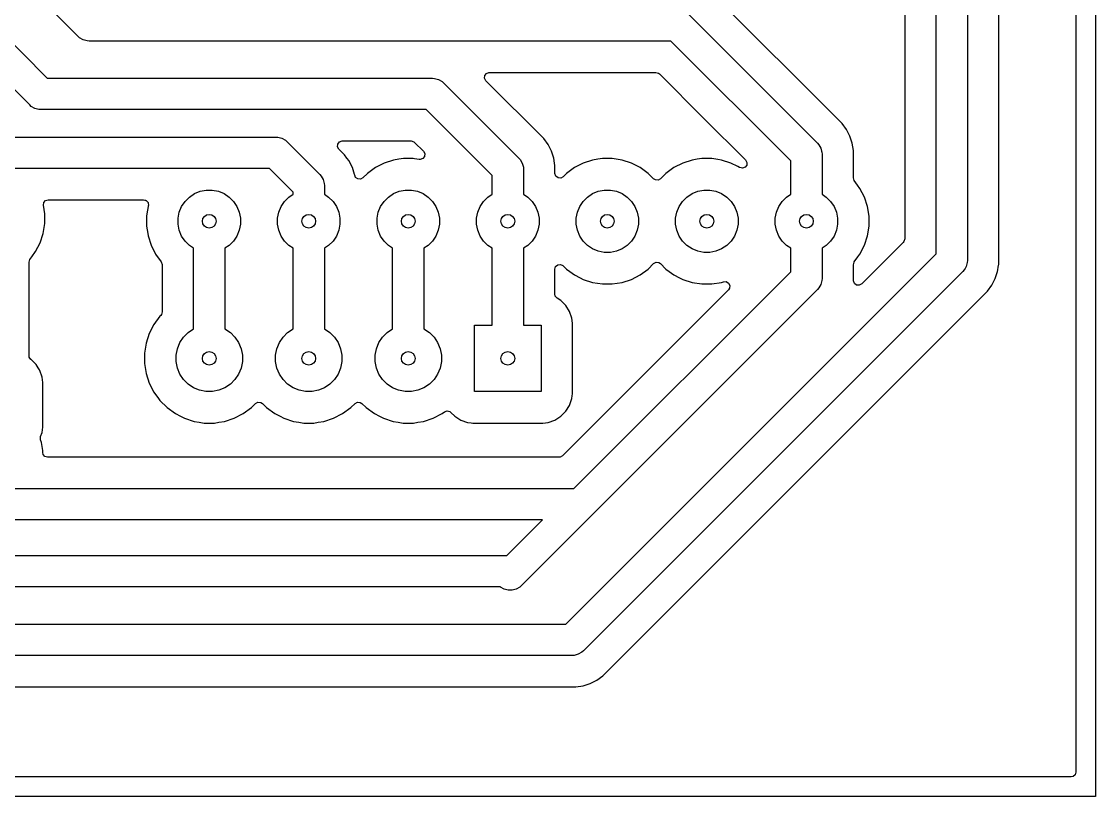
# Model space of a CAD drawing. Extents: x 78.8 to 131.2, y -132.2 to -95.8.
# Drawn here: x 103.84 to 131.25, y -132.25 to -112.47 of the extents above; entities that cross this region are included whole.
import ezdxf

# ---------------------------------------------------------------- set-up
doc = ezdxf.new("R2010")
doc.units = 0
doc.layers.add('BLACK', color=7, linetype='CONTINUOUS')

msp = doc.modelspace()

# ---------------------------------------------------------------- linework, layer by layer
at = {"layer": 'BLACK', "linetype": 'CONTINUOUS'}
for p, q in [((131.25, -95.75), (131.25, -132.25)), ((130.7495, -96.3745), (130.7495, -131.6255)), ((128.7805, -118.65948), (128.7805, -108.220513)), ((127.18, -118.399314), (127.18, -108.480686)), ((127.98, -108.315), (127.98, -118.565)), ((126.3795, -108.863625), (126.3795, -118.016373)), ((124.652073, -114.93931), (121.457378, -111.744614)), ((105.282158, -112.847843), (104.717157, -112.282843)), ((120.862843, -112.282157), (124.152843, -115.572158)), ((103.23, -112.649314), (104.495685, -113.915)), ((105.321495, -112.882341), (105.282158, -112.847843)), ((105.411926, -112.934552), (105.321495, -112.882341)), ((105.51279, -112.961578), (105.411926, -112.934552)), ((104.047157, -114.597842), (102.547157, -113.097843)), ((105.565, -112.965), (105.51279, -112.961578)), ((120.414314, -112.965), (105.565, -112.965)), ((123.47, -116.020685), (120.414314, -112.965)), ((104.495685, -113.915), (114.33, -113.915)), ((114.33, -113.915), (114.38221, -113.918422)), ((114.38221, -113.918422), (114.483074, -113.945448)), ((114.483074, -113.945448), (114.573505, -113.997659)), ((114.573505, -113.997659), (114.612843, -114.032157)), ((114.612843, -114.032157), (116.532843, -115.952157)), ((115.65646, -113.915858), (115.661444, -113.846166)), ((115.689945, -113.977181), (115.65646, -113.915858)), ((115.661444, -113.846166), (115.703316, -113.790233)), ((117.16569, -115.452926), (115.689945, -113.977181)), ((115.703316, -113.790233), (115.76878, -113.765816)), ((115.76878, -113.765816), (115.777626, -113.7655)), ((115.777626, -113.7655), (120.031374, -113.7655)), ((120.031374, -113.7655), (120.098413, -113.785185)), ((120.098413, -113.785185), (120.119055, -113.801819)), ((120.119055, -113.801819), (121.256546, -114.93931)), ((104.086495, -114.632341), (104.047157, -114.597842)), ((104.176927, -114.684552), (104.086495, -114.632341)), ((104.27779, -114.711578), (104.176927, -114.684552)), ((104.33, -114.715), (104.27779, -114.711578)), ((114.164314, -114.715), (104.33, -114.715)), ((115.85, -116.400686), (114.164314, -114.715)), ((121.256546, -114.93931), (122.317809, -116.000572)), ((124.78569, -115.072927), (124.652073, -114.93931)), ((124.896759, -115.2258), (124.78569, -115.072927)), ((124.982545, -115.394163), (124.896759, -115.2258)), ((125.04094, -115.573881), (124.982545, -115.394163)), ((100.935, -115.415), (110.33, -115.415)), ((110.33, -115.415), (110.38221, -115.418422)), ((110.38221, -115.418422), (110.483074, -115.445448)), ((110.483074, -115.445448), (110.573505, -115.497659)), ((110.573505, -115.497659), (110.612843, -115.532157)), ((110.612843, -115.532157), (111.452842, -116.372157)), ((111.90646, -115.665858), (111.911444, -115.596166)), ((111.939945, -115.727181), (111.90646, -115.665858)), ((111.911444, -115.596166), (111.953316, -115.540233)), ((111.953316, -115.540233), (112.01878, -115.515816)), ((112.01878, -115.515816), (112.027626, -115.5155)), ((112.027626, -115.5155), (113.781374, -115.5155)), ((113.781374, -115.5155), (113.848413, -115.535185)), ((113.848413, -115.535185), (113.869055, -115.551819)), ((113.869055, -115.551819), (114.095772, -115.778536)), ((117.27676, -115.605801), (117.16569, -115.452926)), ((117.313508, -115.677923), (117.27676, -115.605801)), ((117.362545, -115.774163), (117.313508, -115.677923)), ((124.152843, -115.572158), (124.187341, -115.611495)), ((124.187341, -115.611495), (124.239552, -115.701926)), ((125.0705, -115.760513), (125.04094, -115.573881)), ((112.08569, -115.872926), (111.939945, -115.727181)), ((112.144508, -115.953882), (112.08569, -115.872926)), ((112.19676, -116.025801), (112.144508, -115.953882)), ((114.124273, -115.909551), (114.082401, -115.965484)), ((114.095772, -115.778536), (114.129257, -115.839859)), ((114.129257, -115.839859), (114.124273, -115.909551)), ((116.532843, -115.952157), (116.567341, -115.991495)), ((117.362545, -115.774165), (117.362545, -115.774163)), ((117.362547, -115.774168), (117.362545, -115.774165)), ((117.41256, -115.92809), (117.362547, -115.774168)), ((117.420938, -115.953877), (117.41256, -115.92809)), ((117.42094, -115.953882), (117.420938, -115.953877)), ((117.441193, -116.081757), (117.42094, -115.953882)), ((124.239552, -115.701926), (124.258908, -115.774165)), ((124.258908, -115.774165), (124.266578, -115.80279)), ((124.266578, -115.80279), (124.27, -115.855)), ((124.27, -115.855), (124.27, -116.874752)), ((125.0705, -116.454122), (125.0705, -115.760513)), ((110.164314, -116.215), (101.100686, -116.215)), ((110.77, -116.820685), (110.164314, -116.215)), ((112.225271, -116.081757), (112.19676, -116.025801)), ((112.282545, -116.194163), (112.225271, -116.081757)), ((112.282545, -116.194165), (112.282545, -116.194163)), ((112.282547, -116.194168), (112.282545, -116.194165)), ((112.34094, -116.373882), (112.282547, -116.194168)), ((112.871151, -116.196132), (112.667351, -116.3442)), ((113.095616, -116.08176), (112.871151, -116.196132)), ((113.335214, -116.00391), (113.095616, -116.08176)), ((113.466319, -115.983145), (113.335214, -116.00391)), ((113.584038, -115.9645), (113.466319, -115.983145)), ((113.835962, -115.9645), (113.584038, -115.9645)), ((113.869235, -115.96977), (113.835962, -115.9645)), ((113.988693, -115.98869), (113.869235, -115.96977)), ((114.016937, -115.989901), (113.988693, -115.98869)), ((114.082401, -115.965484), (114.016937, -115.989901)), ((116.567341, -115.991495), (116.619552, -116.081926)), ((116.619552, -116.081926), (116.632858, -116.131587)), ((116.632858, -116.131587), (116.646578, -116.18279)), ((116.646578, -116.18279), (116.65, -116.235)), ((117.441193, -116.081758), (117.441193, -116.081757)), ((117.4505, -116.140519), (117.441193, -116.081758)), ((117.4505, -116.341689), (117.4505, -116.140519)), ((117.951151, -116.196132), (117.74735, -116.344201)), ((118.175616, -116.08176), (117.951151, -116.196132)), ((118.415214, -116.00391), (118.175616, -116.08176)), ((118.546319, -115.983145), (118.415214, -116.00391)), ((118.664038, -115.9645), (118.546319, -115.983145)), ((118.915962, -115.9645), (118.664038, -115.9645)), ((119.06869, -115.98869), (118.915962, -115.9645)), ((119.164785, -116.00391), (119.06869, -115.98869)), ((119.404383, -116.08176), (119.164785, -116.00391)), ((119.556509, -116.159273), (119.404383, -116.08176)), ((119.628845, -116.19613), (119.556509, -116.159273)), ((119.628847, -116.196131), (119.628845, -116.19613)), ((119.628848, -116.196132), (119.628847, -116.196131)), ((119.832649, -116.344201), (119.628848, -116.196132)), ((120.491151, -116.196132), (120.28735, -116.344201)), ((120.715616, -116.08176), (120.491151, -116.196132)), ((120.955214, -116.00391), (120.715616, -116.08176)), ((121.086319, -115.983145), (120.955214, -116.00391)), ((121.204038, -115.9645), (121.086319, -115.983145)), ((121.455962, -115.9645), (121.204038, -115.9645)), ((121.60869, -115.98869), (121.455962, -115.9645)), ((121.704785, -116.00391), (121.60869, -115.98869)), ((121.944383, -116.08176), (121.704785, -116.00391)), ((122.121295, -116.171902), (121.944383, -116.08176)), ((122.164984, -116.194163), (122.121295, -116.171902)), ((122.170568, -116.197008), (122.164984, -116.194163)), ((122.170701, -116.197085), (122.170568, -116.197008)), ((122.170732, -116.197091), (122.170701, -116.197085)), ((122.173186, -116.198342), (122.170732, -116.197091)), ((122.173514, -116.197697), (122.173186, -116.198342)), ((122.238974, -116.211937), (122.173514, -116.197697)), ((122.304438, -116.18752), (122.238974, -116.211937)), ((122.34631, -116.131587), (122.304438, -116.18752)), ((122.317809, -116.000572), (122.351294, -116.061895)), ((122.351294, -116.061895), (122.34631, -116.131587)), ((123.47, -116.874752), (123.47, -116.020685)), ((111.452842, -116.372157), (111.487341, -116.411495)), ((111.487341, -116.411495), (111.539552, -116.501927)), ((111.539552, -116.501927), (111.566578, -116.60279)), ((112.34307, -116.387334), (112.34094, -116.373882)), ((112.343441, -116.389672), (112.34307, -116.387334)), ((112.366647, -116.444584), (112.343441, -116.389672)), ((112.42258, -116.486456), (112.366647, -116.444584)), ((112.492272, -116.49144), (112.42258, -116.486456)), ((112.553595, -116.457956), (112.492272, -116.49144)), ((112.667351, -116.3442), (112.553595, -116.457956)), ((115.85, -116.874752), (115.85, -116.400686)), ((116.65, -116.235), (116.65, -116.874752)), ((117.450816, -116.350535), (117.4505, -116.341689)), ((117.475233, -116.415999), (117.450816, -116.350535)), ((117.531166, -116.457871), (117.475233, -116.415999)), ((117.600858, -116.462855), (117.531166, -116.457871)), ((117.662181, -116.42937), (117.600858, -116.462855)), ((117.747345, -116.344205), (117.662181, -116.42937)), ((117.74735, -116.344201), (117.747345, -116.344205)), ((119.832654, -116.344205), (119.832649, -116.344201)), ((119.972319, -116.48387), (119.832654, -116.344205)), ((120.016666, -116.512371), (119.972319, -116.48387)), ((120.147681, -116.48387), (120.086358, -116.517355)), ((120.287345, -116.344205), (120.147681, -116.48387)), ((120.28735, -116.344201), (120.287345, -116.344205)), ((125.070702, -116.461201), (125.0705, -116.454122)), ((125.094182, -116.527007), (125.070702, -116.461201)), ((108.397772, -116.799448), (108.551586, -116.768852)), ((108.551586, -116.768852), (108.708414, -116.768852)), ((108.708414, -116.768852), (108.862228, -116.799448)), ((111.566578, -116.60279), (111.57, -116.655)), ((111.57, -116.655), (111.57, -116.874752)), ((113.477772, -116.799448), (113.631586, -116.768852)), ((113.631586, -116.768852), (113.788414, -116.768852)), ((113.788414, -116.768852), (113.942228, -116.799448)), ((118.557772, -116.799448), (118.711586, -116.768852)), ((118.711586, -116.768852), (118.868414, -116.768852)), ((118.868414, -116.768852), (119.022228, -116.799448)), ((120.086358, -116.517355), (120.016666, -116.512371)), ((121.097772, -116.799448), (121.251586, -116.768852)), ((121.251586, -116.768852), (121.408414, -116.768852)), ((121.408414, -116.768852), (121.562228, -116.799448)), ((125.177269, -116.641368), (125.094182, -116.527007)), ((125.23887, -116.726155), (125.177269, -116.641368)), ((125.294819, -116.835961), (125.23887, -116.726155)), ((104.40538, -117.089604), (104.450376, -117.036152)), ((104.450376, -117.036152), (104.517127, -117.015513)), ((104.517127, -117.015513), (104.518898, -117.0155)), ((104.518898, -117.0155), (106.955007, -117.0155)), ((106.955007, -117.0155), (106.981995, -117.023424)), ((106.981995, -117.023424), (107.00972, -117.028223)), ((107.00972, -117.028223), (107.015075, -117.033138)), ((107.015075, -117.033138), (107.022046, -117.035185)), ((107.022046, -117.035185), (107.040464, -117.056441)), ((108.011592, -117.057485), (108.122485, -116.946592)), ((108.122485, -116.946592), (108.252883, -116.859463)), ((108.252883, -116.859463), (108.397772, -116.799448)), ((108.862228, -116.799448), (109.007117, -116.859463)), ((109.007117, -116.859463), (109.137515, -116.946592)), ((109.137515, -116.946592), (109.248408, -117.057485)), ((110.551592, -117.057485), (110.662485, -116.946592)), ((110.662485, -116.946592), (110.77, -116.874752)), ((110.77, -116.874752), (110.77, -116.820685)), ((111.57, -116.874752), (111.677515, -116.946592)), ((111.677515, -116.946592), (111.788408, -117.057485)), ((113.091592, -117.057485), (113.202485, -116.946592)), ((113.202485, -116.946592), (113.332883, -116.859463)), ((113.332883, -116.859463), (113.477772, -116.799448)), ((113.942228, -116.799448), (114.087117, -116.859463)), ((114.087117, -116.859463), (114.217515, -116.946592)), ((114.217515, -116.946592), (114.328408, -117.057485)), ((115.631592, -117.057485), (115.742485, -116.946592)), ((115.742485, -116.946592), (115.85, -116.874752)), ((116.65, -116.874752), (116.757515, -116.946592)), ((116.757515, -116.946592), (116.868408, -117.057485)), ((118.171592, -117.057485), (118.282485, -116.946592)), ((118.282485, -116.946592), (118.412883, -116.859463)), ((118.412883, -116.859463), (118.557772, -116.799448)), ((119.022228, -116.799448), (119.167117, -116.859463)), ((119.167117, -116.859463), (119.297515, -116.946592)), ((119.297515, -116.946592), (119.408408, -117.057485)), ((120.711592, -117.057485), (120.822485, -116.946592)), ((120.822485, -116.946592), (120.952883, -116.859463)), ((120.952883, -116.859463), (121.097772, -116.799448)), ((121.562228, -116.799448), (121.707117, -116.859463)), ((121.707117, -116.859463), (121.837515, -116.946592)), ((121.837515, -116.946592), (121.948408, -117.057485)), ((123.251592, -117.057485), (123.362485, -116.946592)), ((123.362485, -116.946592), (123.47, -116.874752)), ((124.27, -116.874752), (124.377515, -116.946592)), ((124.377515, -116.946592), (124.488408, -117.057485)), ((125.353239, -116.950616), (125.294819, -116.835961)), ((125.353239, -116.950618), (125.353239, -116.950616)), ((125.353241, -116.950621), (125.353239, -116.950618)), ((125.43109, -117.190215), (125.353241, -116.950621)), ((104.396425, -117.158898), (104.40538, -117.089604)), ((104.4305, -117.374038), (104.396425, -117.158898)), ((107.06891, -117.190212), (107.039795, -117.374038)), ((107.040464, -117.056441), (107.061195, -117.075468)), ((107.061195, -117.075468), (107.063042, -117.082497)), ((107.063042, -117.082497), (107.067801, -117.087989)), ((107.067801, -117.087989), (107.071804, -117.115835)), ((107.072937, -117.17782), (107.06891, -117.190212)), ((107.071804, -117.115835), (107.078956, -117.143043)), ((107.077745, -117.157147), (107.072937, -117.17782)), ((107.078956, -117.143043), (107.077186, -117.153265)), ((107.077186, -117.153265), (107.077745, -117.157147)), ((107.864448, -117.332772), (107.924463, -117.187883)), ((107.924463, -117.187883), (108.011592, -117.057485)), ((109.248408, -117.057485), (109.335537, -117.187883)), ((109.335537, -117.187883), (109.395552, -117.332772)), ((110.404448, -117.332772), (110.464463, -117.187883)), ((110.464463, -117.187883), (110.551592, -117.057485)), ((111.788408, -117.057485), (111.875537, -117.187883)), ((111.875537, -117.187883), (111.935552, -117.332772)), ((112.944448, -117.332772), (113.004463, -117.187883)), ((113.004463, -117.187883), (113.091592, -117.057485)), ((114.328408, -117.057485), (114.415537, -117.187883)), ((114.415537, -117.187883), (114.475552, -117.332772)), ((115.484448, -117.332772), (115.544463, -117.187883)), ((115.544463, -117.187883), (115.631592, -117.057485)), ((116.868408, -117.057485), (116.955537, -117.187883)), ((116.955537, -117.187883), (117.015552, -117.332772)), ((118.024448, -117.332772), (118.084463, -117.187883)), ((118.084463, -117.187883), (118.171592, -117.057485)), ((119.408408, -117.057485), (119.495537, -117.187883)), ((119.495537, -117.187883), (119.555552, -117.332772)), ((120.564448, -117.332772), (120.624463, -117.187883)), ((120.624463, -117.187883), (120.711592, -117.057485)), ((121.948408, -117.057485), (122.035537, -117.187883)), ((122.035537, -117.187883), (122.095552, -117.332772)), ((123.104448, -117.332772), (123.164463, -117.187883)), ((123.164463, -117.187883), (123.251592, -117.057485)), ((124.488408, -117.057485), (124.575537, -117.187883)), ((124.575537, -117.187883), (124.635552, -117.332772)), ((125.4705, -117.439038), (125.43109, -117.190215)), ((104.4305, -117.625962), (104.4305, -117.374038)), ((107.039795, -117.374038), (107.0295, -117.439038)), ((107.0295, -117.439038), (107.0295, -117.690962)), ((107.833852, -117.486586), (107.864448, -117.332772)), ((107.833852, -117.643414), (107.833852, -117.486586)), ((109.395552, -117.332772), (109.426148, -117.486586)), ((109.426148, -117.486586), (109.426148, -117.643414)), ((110.373852, -117.486586), (110.404448, -117.332772)), ((110.373852, -117.643414), (110.373852, -117.486586)), ((111.935552, -117.332772), (111.966148, -117.486586)), ((111.966148, -117.486586), (111.966148, -117.643414)), ((112.913852, -117.486586), (112.944448, -117.332772)), ((112.913852, -117.643414), (112.913852, -117.486586)), ((114.475552, -117.332772), (114.506148, -117.486586)), ((114.506148, -117.486586), (114.506148, -117.643414)), ((115.453852, -117.486586), (115.484448, -117.332772)), ((115.453852, -117.643414), (115.453852, -117.486586)), ((117.015552, -117.332772), (117.046148, -117.486586)), ((117.046148, -117.486586), (117.046148, -117.643414)), ((117.993852, -117.486586), (118.024448, -117.332772)), ((117.993852, -117.643414), (117.993852, -117.486586)), ((119.555552, -117.332772), (119.586148, -117.486586)), ((119.586148, -117.486586), (119.586148, -117.643414)), ((120.533852, -117.486586), (120.564448, -117.332772)), ((120.533852, -117.643414), (120.533852, -117.486586)), ((122.095552, -117.332772), (122.126148, -117.486586)), ((122.126148, -117.486586), (122.126148, -117.643414)), ((123.073852, -117.486586), (123.104448, -117.332772)), ((123.073852, -117.643414), (123.073852, -117.486586)), ((124.635552, -117.332772), (124.666148, -117.486586)), ((124.666148, -117.486586), (124.666148, -117.643414)), ((125.4705, -117.690962), (125.4705, -117.439038)), ((104.39109, -117.874785), (104.4305, -117.625962)), ((107.0295, -117.690962), (107.058615, -117.874785)), ((107.864448, -117.797228), (107.833852, -117.643414)), ((107.924463, -117.942117), (107.864448, -117.797228)), ((109.395552, -117.797228), (109.335537, -117.942117)), ((109.426148, -117.643414), (109.395552, -117.797228)), ((110.404448, -117.797228), (110.373852, -117.643414)), ((110.464463, -117.942117), (110.404448, -117.797228)), ((111.935552, -117.797228), (111.875537, -117.942117)), ((111.966148, -117.643414), (111.935552, -117.797228)), ((112.944448, -117.797228), (112.913852, -117.643414)), ((113.004463, -117.942117), (112.944448, -117.797228)), ((114.475552, -117.797228), (114.415537, -117.942117)), ((114.506148, -117.643414), (114.475552, -117.797228)), ((115.484448, -117.797228), (115.453852, -117.643414)), ((115.544463, -117.942117), (115.484448, -117.797228)), ((117.015552, -117.797228), (116.955537, -117.942117)), ((117.046148, -117.643414), (117.015552, -117.797228)), ((118.024448, -117.797228), (117.993852, -117.643414)), ((118.084463, -117.942117), (118.024448, -117.797228)), ((119.555552, -117.797228), (119.495537, -117.942117)), ((119.586148, -117.643414), (119.555552, -117.797228)), ((120.564448, -117.797228), (120.533852, -117.643414)), ((120.624463, -117.942117), (120.564448, -117.797228)), ((122.095552, -117.797228), (122.035537, -117.942117)), ((122.126148, -117.643414), (122.095552, -117.797228)), ((123.104448, -117.797228), (123.073852, -117.643414)), ((123.164463, -117.942117), (123.104448, -117.797228)), ((124.635552, -117.797228), (124.575537, -117.942117)), ((124.666148, -117.643414), (124.635552, -117.797228)), ((125.43109, -117.939785), (125.4705, -117.690962)), ((104.19887, -118.338845), (104.313241, -118.114379)), ((104.313241, -118.114379), (104.39109, -117.874785)), ((107.058615, -117.874785), (107.06891, -117.939785)), ((107.06891, -117.939785), (107.14676, -118.179383)), ((108.011592, -118.072515), (107.924463, -117.942117)), ((108.122485, -118.183408), (108.011592, -118.072515)), ((109.248408, -118.072515), (109.137515, -118.183408)), ((109.335537, -117.942117), (109.248408, -118.072515)), ((110.551592, -118.072515), (110.464463, -117.942117)), ((110.662485, -118.183408), (110.551592, -118.072515)), ((111.788408, -118.072515), (111.677515, -118.183408)), ((111.875537, -117.942117), (111.788408, -118.072515)), ((113.091592, -118.072515), (113.004463, -117.942117)), ((113.202485, -118.183408), (113.091592, -118.072515)), ((114.328408, -118.072515), (114.217515, -118.183408)), ((114.415537, -117.942117), (114.328408, -118.072515)), ((115.631592, -118.072515), (115.544463, -117.942117)), ((115.742485, -118.183408), (115.631592, -118.072515)), ((116.868408, -118.072515), (116.757515, -118.183408)), ((116.955537, -117.942117), (116.868408, -118.072515)), ((118.171592, -118.072515), (118.084463, -117.942117)), ((118.282485, -118.183408), (118.171592, -118.072515)), ((119.408408, -118.072515), (119.297515, -118.183408)), ((119.495537, -117.942117), (119.408408, -118.072515)), ((120.711592, -118.072515), (120.624463, -117.942117)), ((120.822485, -118.183408), (120.711592, -118.072515)), ((121.948408, -118.072515), (121.837515, -118.183408)), ((122.035537, -117.942117), (121.948408, -118.072515)), ((123.251592, -118.072515), (123.164463, -117.942117)), ((123.362485, -118.183408), (123.251592, -118.072515)), ((124.488408, -118.072515), (124.377515, -118.183408)), ((124.575537, -117.942117), (124.488408, -118.072515)), ((126.343181, -118.104054), (125.282181, -119.165054)), ((125.353241, -118.179379), (125.43109, -117.939785)), ((126.359815, -118.083412), (126.343181, -118.104054)), ((126.3795, -118.016373), (126.359815, -118.083412)), ((104.102697, -118.471214), (104.19887, -118.338845)), ((107.14676, -118.179383), (107.261132, -118.403848)), ((107.261132, -118.403848), (107.405818, -118.602992)), ((108.23, -118.255247), (108.122485, -118.183408)), ((108.23, -120.315082), (108.23, -118.255247)), ((109.137515, -118.183408), (109.03, -118.255247)), ((109.03, -118.255247), (109.03, -120.315082)), ((110.77, -118.255247), (110.662485, -118.183408)), ((110.77, -120.315082), (110.77, -118.255247)), ((111.677515, -118.183408), (111.57, -118.255247)), ((111.57, -118.255247), (111.57, -120.315082)), ((113.31, -118.255247), (113.202485, -118.183408)), ((113.31, -120.315082), (113.31, -118.255247)), ((114.217515, -118.183408), (114.11, -118.255247)), ((114.11, -118.255247), (114.11, -120.315082)), ((115.85, -118.255247), (115.742485, -118.183408)), ((115.85, -120.215), (115.85, -118.255247)), ((116.757515, -118.183408), (116.65, -118.255247)), ((116.65, -118.255247), (116.65, -120.215)), ((117.729314, -127.85), (127.18, -118.399314)), ((118.412883, -118.270537), (118.282485, -118.183408)), ((118.557772, -118.330552), (118.412883, -118.270537)), ((118.711586, -118.361148), (118.557772, -118.330552)), ((118.868414, -118.361148), (118.711586, -118.361148)), ((119.022228, -118.330552), (118.868414, -118.361148)), ((119.167117, -118.270537), (119.022228, -118.330552)), ((119.297515, -118.183408), (119.167117, -118.270537)), ((120.952883, -118.270537), (120.822485, -118.183408)), ((121.097772, -118.330552), (120.952883, -118.270537)), ((121.251586, -118.361148), (121.097772, -118.330552)), ((121.408414, -118.361148), (121.251586, -118.361148)), ((121.562228, -118.330552), (121.408414, -118.361148)), ((121.707117, -118.270537), (121.562228, -118.330552)), ((121.837515, -118.183408), (121.707117, -118.270537)), ((123.47, -118.255247), (123.362485, -118.183408)), ((123.47, -118.859314), (123.47, -118.255247)), ((124.377515, -118.183408), (124.27, -118.255247)), ((124.27, -118.255247), (124.27, -119.025)), ((125.187225, -118.474928), (125.23887, -118.403845)), ((125.23887, -118.403845), (125.353241, -118.179379)), ((104.0305, -118.610877), (104.050185, -118.543838)), ((104.0305, -120.99419), (104.0305, -118.610877)), ((104.050185, -118.543838), (104.054182, -118.537992)), ((104.054182, -118.537992), (104.102697, -118.471214)), ((107.405818, -118.602992), (107.429298, -118.668798)), ((107.429298, -118.668798), (107.4295, -118.675877)), ((107.4295, -118.675877), (107.4295, -119.879978)), ((117.470185, -118.721272), (117.522989, -118.675517)), ((117.522989, -118.675517), (117.592147, -118.665573)), ((117.592147, -118.665573), (117.655703, -118.694598)), ((117.655703, -118.694598), (117.662181, -118.70063)), ((119.832656, -118.785793), (119.972319, -118.64613)), ((119.972319, -118.64613), (120.033642, -118.612645)), ((120.033642, -118.612645), (120.103334, -118.617629)), ((120.103334, -118.617629), (120.147681, -118.64613)), ((120.147681, -118.64613), (120.287345, -118.785794)), ((125.0705, -118.675877), (125.090185, -118.608838)), ((125.0705, -119.077373), (125.0705, -118.675877)), ((125.090185, -118.608838), (125.094182, -118.602992)), ((125.094182, -118.602992), (125.187225, -118.474928)), ((127.976578, -118.61721), (127.949552, -118.718073)), ((127.98, -118.565), (127.976578, -118.61721)), ((128.76839, -118.73594), (128.7805, -118.65948)), ((117.4505, -118.788311), (117.470185, -118.721272)), ((117.4505, -119.421292), (117.4505, -118.788311)), ((117.662181, -118.70063), (117.747345, -118.785794)), ((117.747345, -118.785794), (117.74735, -118.785798)), ((117.74735, -118.785798), (117.830374, -118.846118)), ((117.830374, -118.846118), (117.951155, -118.93387)), ((117.939314, -124.39), (123.47, -118.859314)), ((117.951155, -118.93387), (118.094184, -119.006747)), ((127.862842, -118.847843), (118.177843, -128.532843)), ((119.404379, -119.048241), (119.628845, -118.93387)), ((119.628845, -118.93387), (119.832656, -118.785793)), ((120.287345, -118.785794), (120.28735, -118.785798)), ((120.28735, -118.785798), (120.370374, -118.846118)), ((120.370374, -118.846118), (120.491155, -118.93387)), ((120.491155, -118.93387), (120.634184, -119.006747)), ((127.897341, -118.808505), (127.862842, -118.847843)), ((127.920003, -118.769253), (127.897341, -118.808505)), ((127.949552, -118.718073), (127.920003, -118.769253)), ((128.692547, -119.025832), (128.75094, -118.846118)), ((128.75094, -118.846118), (128.756733, -118.809543)), ((128.756733, -118.809543), (128.76839, -118.735941)), ((128.76839, -118.735941), (128.76839, -118.73594)), ((118.094184, -119.006747), (118.175616, -119.048239)), ((118.175616, -119.048239), (118.175618, -119.048239)), ((118.175618, -119.048239), (118.175621, -119.048241)), ((118.175621, -119.048241), (118.415215, -119.12609)), ((118.415215, -119.12609), (118.664038, -119.1655)), ((118.664038, -119.1655), (118.664039, -119.1655)), ((118.664039, -119.1655), (118.915961, -119.1655)), ((118.915961, -119.1655), (118.915962, -119.1655)), ((118.915962, -119.1655), (119.164785, -119.12609)), ((119.164785, -119.12609), (119.404379, -119.048241)), ((120.634184, -119.006747), (120.715616, -119.048239)), ((120.715616, -119.048239), (120.715618, -119.048239)), ((120.715618, -119.048239), (120.715621, -119.048241)), ((120.715621, -119.048241), (120.955215, -119.12609)), ((120.955215, -119.12609), (121.204038, -119.1655)), ((121.204038, -119.1655), (121.204039, -119.1655)), ((121.204039, -119.1655), (121.455961, -119.1655)), ((121.455961, -119.1655), (121.455962, -119.1655)), ((121.455962, -119.1655), (121.704785, -119.12609)), ((121.704785, -119.12609), (121.70479, -119.126088)), ((121.70479, -119.126088), (121.704792, -119.126088)), ((121.704792, -119.126088), (121.756256, -119.109366)), ((121.756256, -119.109366), (121.826097, -119.107369)), ((121.826097, -119.107369), (121.88593, -119.143449)), ((121.88593, -119.143449), (121.91676, -119.206149)), ((121.91676, -119.206149), (121.908796, -119.275564)), ((124.239552, -119.178074), (124.187341, -119.268505)), ((124.266578, -119.07721), (124.239552, -119.178074)), ((124.27, -119.025), (124.266578, -119.07721)), ((125.070816, -119.086219), (125.0705, -119.077373)), ((125.095233, -119.151683), (125.070816, -119.086219)), ((125.151166, -119.193555), (125.095233, -119.151683)), ((125.220858, -119.198539), (125.151166, -119.193555)), ((125.282181, -119.165054), (125.220858, -119.198539)), ((128.49569, -119.347074), (128.60676, -119.194199)), ((128.60676, -119.194199), (128.692547, -119.025832)), ((117.462237, -119.473951), (117.4505, -119.421292)), ((117.508527, -119.526285), (117.462237, -119.473951)), ((121.882257, -119.314977), (117.644055, -123.553181)), ((124.152843, -119.307843), (118.387843, -125.072843)), ((118.677074, -129.16569), (128.49569, -119.347074)), ((121.908796, -119.275564), (121.882257, -119.314977)), ((124.187341, -119.268505), (124.152843, -119.307843)), ((117.602258, -119.585181), (117.508527, -119.526285)), ((117.60226, -119.585182), (117.602258, -119.585181)), ((117.602262, -119.585184), (117.60226, -119.585182)), ((117.729816, -119.712738), (117.602262, -119.585184)), ((117.825789, -119.865478), (117.729816, -119.712738)), ((107.371066, -119.989774), (107.218368, -120.199945)), ((107.371071, -119.989768), (107.371066, -119.989774)), ((107.393181, -119.967659), (107.371071, -119.989768)), ((107.409815, -119.947017), (107.393181, -119.967659)), ((107.4295, -119.879978), (107.409815, -119.947017)), ((117.885368, -120.035745), (117.825789, -119.865478)), ((117.9005, -120.170046), (117.885368, -120.035745)), ((107.218368, -120.199945), (107.100422, -120.431423)), ((108.090766, -120.407941), (108.229313, -120.315367)), ((108.229313, -120.315367), (108.23, -120.315082)), ((109.03, -120.315082), (109.030687, -120.315367)), ((109.030687, -120.315367), (109.169234, -120.407941)), ((110.630766, -120.407941), (110.769313, -120.315367)), ((110.769313, -120.315367), (110.77, -120.315082)), ((111.57, -120.315082), (111.570687, -120.315367)), ((111.570687, -120.315367), (111.709234, -120.407941)), ((113.170766, -120.407941), (113.309313, -120.315367)), ((113.309313, -120.315367), (113.31, -120.315082)), ((114.11, -120.315082), (114.110687, -120.315367)), ((114.110687, -120.315367), (114.249234, -120.407941)), ((115.4, -121.915), (115.4, -120.215)), ((115.4, -120.215), (115.85, -120.215)), ((116.65, -120.215), (117.1, -120.215)), ((117.1, -120.215), (117.1, -121.915)), ((117.9005, -121.959954), (117.9005, -120.170046)), ((107.100422, -120.431423), (107.02014, -120.678506)), ((107.880367, -120.664313), (107.972941, -120.525766)), ((107.972941, -120.525766), (108.090766, -120.407941)), ((109.169234, -120.407941), (109.287059, -120.525766)), ((109.287059, -120.525766), (109.379633, -120.664313)), ((110.420367, -120.664313), (110.512941, -120.525766)), ((110.512941, -120.525766), (110.630766, -120.407941)), ((111.709234, -120.407941), (111.827059, -120.525766)), ((111.827059, -120.525766), (111.919633, -120.664313)), ((112.960367, -120.664313), (113.052941, -120.525766)), ((113.052941, -120.525766), (113.170766, -120.407941)), ((114.249234, -120.407941), (114.367059, -120.525766)), ((114.367059, -120.525766), (114.459633, -120.664313)), ((107.02014, -120.678506), (106.9795, -120.935097)), ((107.784093, -120.981685), (107.816601, -120.818258)), ((107.816601, -120.818258), (107.880367, -120.664313)), ((109.379633, -120.664313), (109.443399, -120.818258)), ((109.443399, -120.818258), (109.475907, -120.981685)), ((110.324093, -120.981685), (110.356601, -120.818258)), ((110.356601, -120.818258), (110.420367, -120.664313)), ((111.919633, -120.664313), (111.983399, -120.818258)), ((111.983399, -120.818258), (112.015907, -120.981685)), ((112.864093, -120.981685), (112.896601, -120.818258)), ((112.896601, -120.818258), (112.960367, -120.664313)), ((114.459633, -120.664313), (114.523399, -120.818258)), ((114.523399, -120.818258), (114.555907, -120.981685)), ((104.037046, -121.033946), (104.0305, -120.99419)), ((104.077185, -121.091135), (104.037046, -121.033946)), ((104.082261, -121.095183), (104.077185, -121.091135)), ((104.082262, -121.095184), (104.082261, -121.095183)), ((104.209816, -121.222738), (104.082262, -121.095184)), ((106.9795, -120.935097), (106.9795, -121.194902)), ((107.784093, -121.148315), (107.784093, -120.981685)), ((107.816601, -121.311742), (107.784093, -121.148315)), ((109.475907, -121.148315), (109.443399, -121.311742)), ((109.475907, -120.981685), (109.475907, -121.148315)), ((110.324093, -121.148315), (110.324093, -120.981685)), ((110.356601, -121.311742), (110.324093, -121.148315)), ((112.015907, -121.148315), (111.983399, -121.311742)), ((112.015907, -120.981685), (112.015907, -121.148315)), ((112.864093, -121.148315), (112.864093, -120.981685)), ((112.896601, -121.311742), (112.864093, -121.148315)), ((114.555907, -121.148315), (114.523399, -121.311742)), ((114.555907, -120.981685), (114.555907, -121.148315)), ((104.264646, -121.31), (104.209816, -121.222738)), ((104.29383, -121.356446), (104.264646, -121.31)), ((104.305789, -121.375478), (104.29383, -121.356446)), ((104.365368, -121.545745), (104.305789, -121.375478)), ((106.9795, -121.194902), (107.02014, -121.451493)), ((107.880367, -121.465687), (107.816601, -121.311742)), ((109.443399, -121.311742), (109.379633, -121.465687)), ((110.420367, -121.465687), (110.356601, -121.311742)), ((111.983399, -121.311742), (111.919633, -121.465687)), ((112.960367, -121.465687), (112.896601, -121.311742)), ((114.523399, -121.311742), (114.459633, -121.465687)), ((104.3805, -121.680046), (104.365368, -121.545745)), ((104.3805, -122.819954), (104.3805, -121.680046)), ((107.02014, -121.451493), (107.100422, -121.698576)), ((107.100422, -121.698576), (107.218368, -121.930054)), ((107.972941, -121.604234), (107.880367, -121.465687)), ((108.090766, -121.722059), (107.972941, -121.604234)), ((109.287059, -121.604234), (109.169234, -121.722059)), ((109.379633, -121.465687), (109.287059, -121.604234)), ((110.512941, -121.604234), (110.420367, -121.465687)), ((110.630766, -121.722059), (110.512941, -121.604234)), ((111.827059, -121.604234), (111.709234, -121.722059)), ((111.919633, -121.465687), (111.827059, -121.604234)), ((113.052941, -121.604234), (112.960367, -121.465687)), ((113.170766, -121.722059), (113.052941, -121.604234)), ((114.367059, -121.604234), (114.249234, -121.722059)), ((114.459633, -121.465687), (114.367059, -121.604234)), ((107.218368, -121.930054), (107.337663, -122.094249)), ((108.229313, -121.814633), (108.090766, -121.722059)), ((108.383258, -121.878399), (108.229313, -121.814633)), ((108.546685, -121.910907), (108.383258, -121.878399)), ((108.713315, -121.910907), (108.546685, -121.910907)), ((108.876742, -121.878399), (108.713315, -121.910907)), ((109.030687, -121.814633), (108.876742, -121.878399)), ((109.169234, -121.722059), (109.030687, -121.814633)), ((110.769313, -121.814633), (110.630766, -121.722059)), ((110.923258, -121.878399), (110.769313, -121.814633)), ((111.086685, -121.910907), (110.923258, -121.878399)), ((111.253315, -121.910907), (111.086685, -121.910907)), ((111.416742, -121.878399), (111.253315, -121.910907)), ((111.570687, -121.814633), (111.416742, -121.878399)), ((111.709234, -121.722059), (111.570687, -121.814633)), ((113.309313, -121.814633), (113.170766, -121.722059)), ((113.463258, -121.878399), (113.309313, -121.814633)), ((113.626685, -121.910907), (113.463258, -121.878399)), ((113.793315, -121.910907), (113.626685, -121.910907)), ((113.956742, -121.878399), (113.793315, -121.910907)), ((114.110687, -121.814633), (113.956742, -121.878399)), ((114.249234, -121.722059), (114.110687, -121.814633)), ((117.1, -121.915), (115.4, -121.915)), ((117.892934, -122.027104), (117.9005, -121.959954)), ((107.337663, -122.094249), (107.371069, -122.140229)), ((107.371069, -122.140229), (107.554771, -122.323931)), ((109.705229, -122.323931), (109.812319, -122.216841)), ((109.812319, -122.216841), (109.873642, -122.183356)), ((109.873642, -122.183356), (109.943334, -122.18834)), ((109.943334, -122.18834), (109.987681, -122.216841)), ((109.987681, -122.216841), (110.094771, -122.323931)), ((112.245229, -122.323931), (112.352319, -122.216841)), ((112.352319, -122.216841), (112.413642, -122.183356)), ((112.413642, -122.183356), (112.483334, -122.18834)), ((112.483334, -122.18834), (112.527681, -122.216841)), ((112.527681, -122.216841), (112.634771, -122.323931)), ((117.825789, -122.264522), (117.885368, -122.094255)), ((117.885368, -122.094255), (117.886666, -122.082741)), ((117.886666, -122.082741), (117.892934, -122.027104)), ((107.554771, -122.323931), (107.764949, -122.476634)), ((107.764949, -122.476634), (107.898761, -122.544815)), ((109.263572, -122.594579), (109.495051, -122.476634)), ((109.495051, -122.476634), (109.705229, -122.323931)), ((110.094771, -122.323931), (110.304949, -122.476634)), ((110.304949, -122.476634), (110.438761, -122.544815)), ((111.803572, -122.594579), (112.035051, -122.476634)), ((112.035051, -122.476634), (112.245229, -122.323931)), ((112.634771, -122.323931), (112.844949, -122.476634)), ((112.844949, -122.476634), (112.978761, -122.544815)), ((114.343572, -122.594579), (114.575051, -122.476634)), ((114.575051, -122.476634), (114.636779, -122.431785)), ((114.636779, -122.431785), (114.702584, -122.408306)), ((114.702584, -122.408306), (114.770638, -122.424131)), ((114.770638, -122.424131), (114.797345, -122.444423)), ((114.797345, -122.444423), (114.897738, -122.544816)), ((117.602262, -122.544816), (117.729816, -122.417262)), ((117.729816, -122.417262), (117.825789, -122.264522)), ((107.898761, -122.544815), (107.996423, -122.594577)), ((107.996423, -122.594577), (107.996425, -122.594577)), ((107.996425, -122.594577), (107.996428, -122.594579)), ((107.996428, -122.594579), (108.243507, -122.67486)), ((108.243507, -122.67486), (108.375706, -122.695797)), ((108.375706, -122.695797), (108.500098, -122.7155)), ((108.500098, -122.7155), (108.500103, -122.7155)), ((108.500103, -122.7155), (108.759902, -122.7155)), ((108.759902, -122.7155), (108.873298, -122.697539)), ((108.873298, -122.697539), (109.016493, -122.67486)), ((109.016493, -122.67486), (109.263572, -122.594579)), ((110.438761, -122.544815), (110.536423, -122.594577)), ((110.536423, -122.594577), (110.536425, -122.594577)), ((110.536425, -122.594577), (110.536428, -122.594579)), ((110.536428, -122.594579), (110.783507, -122.67486)), ((110.783507, -122.67486), (110.915706, -122.695797)), ((110.915706, -122.695797), (111.040098, -122.7155)), ((111.040098, -122.7155), (111.040103, -122.7155)), ((111.040103, -122.7155), (111.299902, -122.7155)), ((111.299902, -122.7155), (111.413298, -122.697539)), ((111.413298, -122.697539), (111.556493, -122.67486)), ((111.556493, -122.67486), (111.803572, -122.594579)), ((112.978761, -122.544815), (113.076423, -122.594577)), ((113.076423, -122.594577), (113.076425, -122.594577)), ((113.076425, -122.594577), (113.076428, -122.594579)), ((113.076428, -122.594579), (113.323507, -122.67486)), ((113.323507, -122.67486), (113.455706, -122.695797)), ((113.455706, -122.695797), (113.580098, -122.7155)), ((113.580098, -122.7155), (113.580103, -122.7155)), ((113.580103, -122.7155), (113.839902, -122.7155)), ((113.839902, -122.7155), (113.953298, -122.697539)), ((113.953298, -122.697539), (114.096493, -122.67486)), ((114.096493, -122.67486), (114.343572, -122.594579)), ((114.897738, -122.544816), (115.050478, -122.640789)), ((115.050478, -122.640789), (115.220745, -122.700368)), ((115.220745, -122.700368), (115.22075, -122.700369)), ((115.22075, -122.700369), (115.311246, -122.710565)), ((115.311246, -122.710565), (115.35504, -122.715499)), ((115.35504, -122.715499), (115.355043, -122.7155)), ((115.355043, -122.7155), (115.355046, -122.7155)), ((115.355046, -122.7155), (117.144957, -122.7155)), ((117.144957, -122.7155), (117.144958, -122.715499)), ((117.144958, -122.715499), (117.212104, -122.707934)), ((117.212104, -122.707934), (117.279249, -122.700369)), ((117.279249, -122.700369), (117.279252, -122.700368)), ((117.279252, -122.700368), (117.279255, -122.700368)), ((117.279255, -122.700368), (117.449522, -122.640789)), ((117.449522, -122.640789), (117.602262, -122.544816)), ((104.324201, -123.07309), (104.327086, -123.063657)), ((104.326196, -123.142931), (104.324201, -123.07309)), ((104.327086, -123.063657), (104.365368, -122.954255)), ((104.365368, -122.954255), (104.3805, -122.819954)), ((104.347862, -123.20961), (104.326196, -123.142931)), ((104.3805, -123.415675), (104.347862, -123.20961)), ((104.3805, -123.4655), (104.3805, -123.415675)), ((104.391706, -123.517011), (104.3805, -123.4655)), ((104.437461, -123.569815), (104.391706, -123.517011)), ((104.5045, -123.5895), (104.437461, -123.569815)), ((117.556374, -123.5895), (104.5045, -123.5895)), ((117.582732, -123.586666), (117.556374, -123.5895)), ((117.644055, -123.553181), (117.582732, -123.586666)), ((103.391111, -124.39), (117.939314, -124.39)), ((117.139315, -125.19), (103.391111, -125.19)), ((116.229048, -126.100265), (117.139315, -125.19)), ((118.387834, -125.07285), (116.592843, -126.867843)), ((118.387843, -125.072843), (118.387834, -125.07285)), ((100.125686, -126.1), (116.225, -126.1)), ((116.225, -126.1), (116.229048, -126.100265)), ((116.063826, -126.9), (99.96, -126.9)), ((116.066495, -126.902341), (116.063826, -126.9)), ((116.156926, -126.954552), (116.066495, -126.902341)), ((116.553505, -126.902341), (116.463074, -126.954552)), ((116.592843, -126.867843), (116.553505, -126.902341)), ((116.25779, -126.981578), (116.156926, -126.954552)), ((116.36221, -126.981578), (116.25779, -126.981578)), ((116.463074, -126.954552), (116.36221, -126.981578)), ((98.375686, -127.85), (117.729314, -127.85)), ((118.177843, -128.532843), (118.138505, -128.567341)), ((117.895, -128.65), (98.21, -128.65)), ((117.94721, -128.646578), (117.895, -128.65)), ((118.048074, -128.619552), (117.94721, -128.646578)), ((118.138505, -128.567341), (118.048074, -128.619552)), ((118.176118, -129.42094), (118.355832, -129.362547)), ((118.355832, -129.362547), (118.524199, -129.27676)), ((118.524199, -129.27676), (118.677074, -129.16569)), ((98.115519, -129.4505), (117.989486, -129.4505)), ((117.989486, -129.4505), (118.176118, -129.42094)), ((130.6255, -131.7495), (79.3745, -131.7495)), ((130.677011, -131.738294), (130.6255, -131.7495)), ((130.729815, -131.692539), (130.677011, -131.738294)), ((130.7495, -131.6255), (130.729815, -131.692539)), ((131.25, -132.25), (78.75, -132.25))]:
    msp.add_line(p, q, dxfattribs=at)
at = {"layer": 'BLACK'}
for centre in [(108.63, -117.565), (111.17, -117.565), (113.71, -117.565), (116.25, -117.565), (118.79, -117.565), (121.33, -117.565), (123.87, -117.565), (108.63, -121.065), (111.17, -121.065), (113.71, -121.065), (116.25, -121.065)]:
    msp.add_circle(centre, 0.175, dxfattribs=at)
at = {"layer": 'WHITE'}
for centre in [(108.63, -117.565), (111.17, -117.565), (113.71, -117.565), (116.25, -117.565), (118.79, -117.565), (121.33, -117.565), (123.87, -117.565), (108.63, -121.065), (111.17, -121.065), (113.71, -121.065), (116.25, -121.065)]:
    msp.add_circle(centre, 0.175, dxfattribs=at)

doc.saveas('drawing.dxf')
